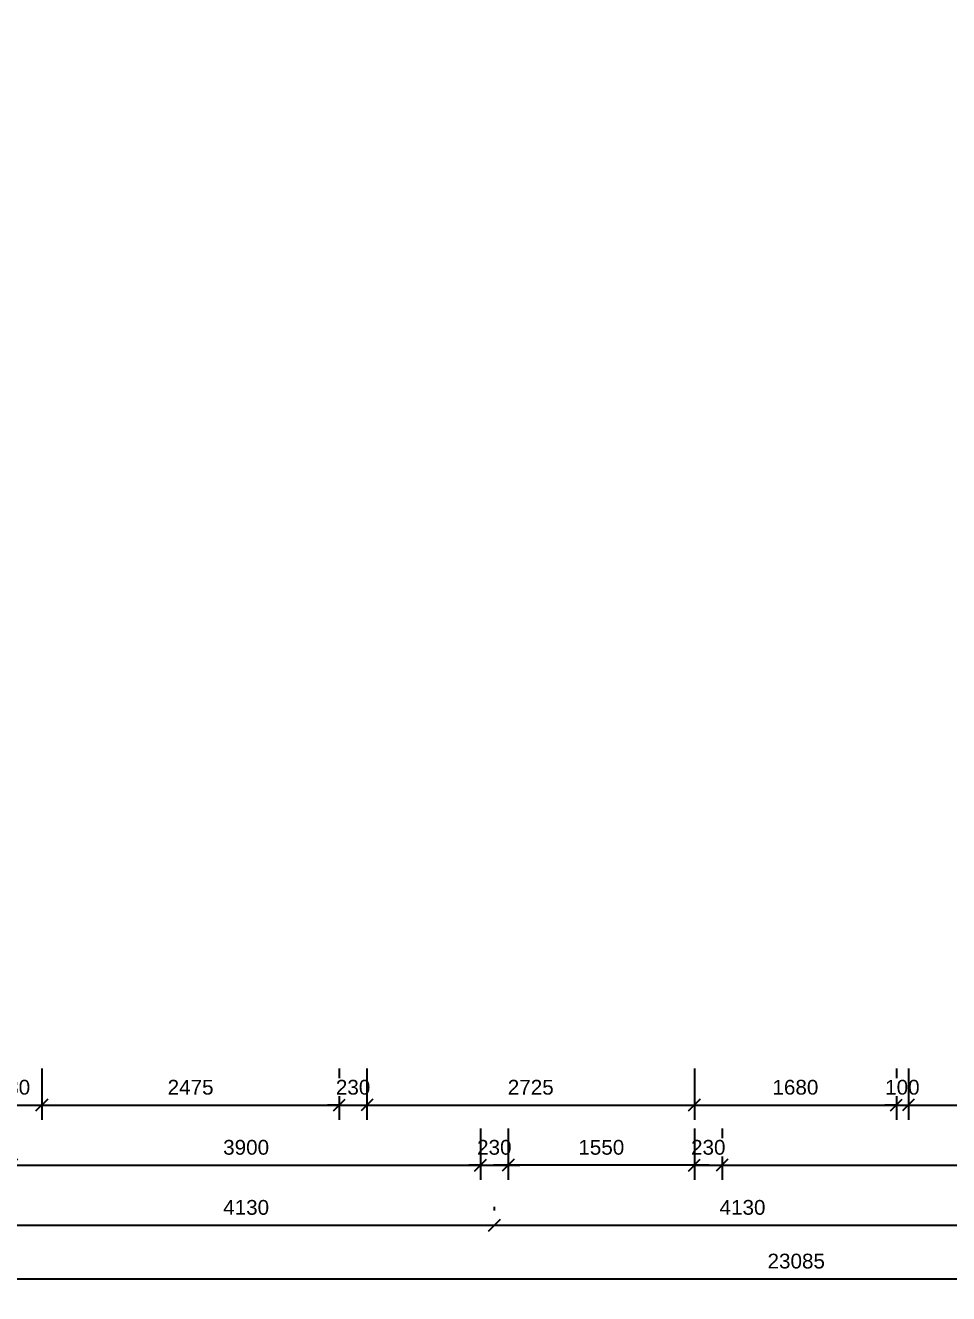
# Model space of a CAD drawing. Header units: millimetres. Extents: x 2659630 to 6742168, y -2425387 to -732288.
# Drawn here: x 2892076 to 2899758, y -887081 to -876525 of the extents above; entities that cross this region are included whole.
import ezdxf

# ---------------------------------------------------------------- set-up
doc = ezdxf.new("R2010")
doc.units = ezdxf.units.MM
doc.header["$PDMODE"] = 35
doc.header["$PDSIZE"] = -25
doc.layers.add('A-GRID-DIMS', color=211, linetype='Continuous', lineweight=9)
doc.styles.add('Arial', font='arial.ttf', dxfattribs={"height": 123})
doc.dimstyles.new('Diagonal_-_2_5mm_Arial', dxfattribs={"dimscale": 304.8, "dimtxt": 123, "dimasz": 0.32, "dimexe": 0.4, "dimexo": 0.5, "dimgap": 0.28, "dimtad": 1, "dimdec": 0, "dimzin": 0, "dimdsep": 46, "dimtxsty": 'Arial', "dimblk1": 'OBLIQUE', "dimblk2": 'OBLIQUE', "dimsah": 1, "dimcen": 0.09, "dimdle": 0.4, "dimazin": 0, "dimtfac": 1, "dimtdec": 0, "dimtix": 1, "dimtmove": 0, "dimatfit": 3, "dimfxl": 1, "dimfxlon": 1, "dimtvp": 1, "dimtolj": 1, "dimtzin": 0, "dimarcsym": 2})

# ---------------------------------------------------------------- blocks, each defined once
blk = doc.blocks.new('_Oblique')
at = {"color": 0, "linetype": 'ByBlock', "lineweight": -2}
blk.add_line((-0.5, -0.5), (0.5, 0.5), dxfattribs=at)
blk = doc.blocks.new('*D1443')
at = {"layer": 'A-GRID-DIMS', "color": 0, "lineweight": -2}
for p, q in [((2888313, -886654), (2888313, -887081)), ((2911398, -886654), (2911398, -887081)), ((2888192, -886959), (2911520, -886959))]:
    blk.add_line(p, q, dxfattribs=at)
at = {"layer": 'Defpoints', "color": 0, "ltscale": 2500}
for p in [(2888313, -876887), (2911398, -880667), (2911398, -886959)]:
    blk.add_point(p, dxfattribs=at)
at = {"layer": 'A-GRID-DIMS', "color": 0, "lineweight": -2, "ltscale": 2500, "xscale": 97.536, "yscale": 97.536, "zscale": 97.536, "rotation": 180}
blk.add_blockref('_Oblique', (2888313, -886959), dxfattribs=at)
at = {"layer": 'A-GRID-DIMS', "color": 0, "lineweight": -2, "ltscale": 2500, "xscale": 97.536, "yscale": 97.536, "zscale": 97.536}
blk.add_blockref('_Oblique', (2911398, -886959), dxfattribs=at)
at = {"layer": 'A-GRID-DIMS', "color": 0, "ltscale": 2500, "insert": (2898490, -886811), "char_height": 123, "attachment_point": 5, "style": 'Arial', "bg_fill": 3, "box_fill_scale": 1.1, "bg_fill_color": 257, "bg_fill_transparency": 0}
blk.add_mtext('\\A1;23085', dxfattribs=at)
blk = doc.blocks.new('*D1448')
at = {"layer": 'A-GRID-DIMS', "color": 0, "lineweight": -2}
for p, q in [((2897643, -885707), (2897643, -886134)), ((2897873, -885707), (2897873, -886134)), ((2897643, -886012), (2897546, -886012)), ((2897643, -886012), (2897873, -886012)), ((2897873, -886012), (2897971, -886012))]:
    blk.add_line(p, q, dxfattribs=at)
at = {"layer": 'Defpoints', "color": 0, "ltscale": 2500}
for p in [(2897873, -882027), (2897643, -882257), (2897873, -886012)]:
    blk.add_point(p, dxfattribs=at)
at = {"layer": 'A-GRID-DIMS', "color": 0, "lineweight": -2, "ltscale": 2500, "xscale": 97.536, "yscale": 97.536, "zscale": 97.536}
blk.add_blockref('_Oblique', (2897643, -886012), dxfattribs=at)
at = {"layer": 'A-GRID-DIMS', "color": 0, "lineweight": -2, "ltscale": 2500, "xscale": 97.536, "yscale": 97.536, "zscale": 97.536, "rotation": 180}
blk.add_blockref('_Oblique', (2897873, -886012), dxfattribs=at)
at = {"layer": 'A-GRID-DIMS', "color": 0, "ltscale": 2500, "insert": (2897758, -885864), "char_height": 123, "attachment_point": 5, "style": 'Arial', "bg_fill": 3, "box_fill_scale": 1.1, "bg_fill_color": 257, "bg_fill_transparency": 0}
blk.add_mtext('\\A1;230', dxfattribs=at)
blk = doc.blocks.new('*D1449')
at = {"layer": 'A-GRID-DIMS', "color": 0, "lineweight": -2}
for p, q in [((2897873, -885707), (2897873, -886134)), ((2902173, -885707), (2902173, -886134)), ((2897752, -886012), (2902295, -886012))]:
    blk.add_line(p, q, dxfattribs=at)
at = {"layer": 'Defpoints', "color": 0, "ltscale": 2500}
for p in [(2897873, -882027), (2902173, -882027), (2902173, -886012)]:
    blk.add_point(p, dxfattribs=at)
at = {"layer": 'A-GRID-DIMS', "color": 0, "lineweight": -2, "ltscale": 2500, "xscale": 97.536, "yscale": 97.536, "zscale": 97.536, "rotation": 180}
blk.add_blockref('_Oblique', (2897873, -886012), dxfattribs=at)
at = {"layer": 'A-GRID-DIMS', "color": 0, "lineweight": -2, "ltscale": 2500, "xscale": 97.536, "yscale": 97.536, "zscale": 97.536}
blk.add_blockref('_Oblique', (2902173, -886012), dxfattribs=at)
at = {"layer": 'A-GRID-DIMS', "color": 0, "ltscale": 2500, "insert": (2900023, -885864), "char_height": 123, "attachment_point": 5, "style": 'Arial', "bg_fill": 3, "box_fill_scale": 1.1, "bg_fill_color": 257, "bg_fill_transparency": 0}
blk.add_mtext('\\A1;4300', dxfattribs=at)
blk = doc.blocks.new('*D1504')
at = {"layer": 'A-GRID-DIMS', "color": 0, "lineweight": -2}
for p, q in [((2883463, -866905), (2883463, -882379)), ((2883768, -867027), (2883342, -867027)), ((2883768, -882257), (2883342, -882257))]:
    blk.add_line(p, q, dxfattribs=at)
at = {"layer": 'Defpoints', "color": 0, "ltscale": 2500}
for p in [(2895863, -867027), (2883463, -882257), (2891733, -882257)]:
    blk.add_point(p, dxfattribs=at)
at = {"layer": 'A-GRID-DIMS', "color": 0, "lineweight": -2, "ltscale": 2500, "xscale": 97.536, "yscale": 97.536, "zscale": 97.536}
for p, rotation in [((2883463, -867027), 90), ((2883463, -882257), 270)]:
    blk.add_blockref('_Oblique', p, dxfattribs=dict(at, rotation=rotation))
at = {"layer": 'A-GRID-DIMS', "color": 0, "ltscale": 2500, "insert": (2883315, -874642), "char_height": 123, "attachment_point": 5, "rotation": 90, "style": 'Arial', "bg_fill": 3, "box_fill_scale": 1.1, "bg_fill_color": 257, "bg_fill_transparency": 0}
blk.add_mtext('\\A1;15230', dxfattribs=at)
blk = doc.blocks.new('*D1521')
at = {"layer": 'A-GRID-DIMS', "color": 0, "lineweight": -2}
for p, q in [((2891733, -885207), (2891733, -885634)), ((2892213, -885207), (2892213, -885634)), ((2891612, -885512), (2892335, -885512))]:
    blk.add_line(p, q, dxfattribs=at)
at = {"layer": 'Defpoints', "color": 0, "ltscale": 2500}
for p in [(2891733, -882257), (2892213, -882257), (2892213, -885512)]:
    blk.add_point(p, dxfattribs=at)
at = {"layer": 'A-GRID-DIMS', "color": 0, "lineweight": -2, "ltscale": 2500, "xscale": 97.536, "yscale": 97.536, "zscale": 97.536, "rotation": 180}
blk.add_blockref('_Oblique', (2891733, -885512), dxfattribs=at)
at = {"layer": 'A-GRID-DIMS', "color": 0, "lineweight": -2, "ltscale": 2500, "xscale": 97.536, "yscale": 97.536, "zscale": 97.536}
blk.add_blockref('_Oblique', (2892213, -885512), dxfattribs=at)
at = {"layer": 'A-GRID-DIMS', "color": 0, "ltscale": 2500, "insert": (2891973, -885364), "char_height": 123, "attachment_point": 5, "style": 'Arial', "bg_fill": 3, "box_fill_scale": 1.1, "bg_fill_color": 257, "bg_fill_transparency": 0}
blk.add_mtext('\\A1;480', dxfattribs=at)
blk = doc.blocks.new('*D1522')
at = {"layer": 'A-GRID-DIMS', "color": 0, "lineweight": -2}
for p, q in [((2892213, -885207), (2892213, -885634)), ((2894688, -885207), (2894688, -885634)), ((2892092, -885512), (2894810, -885512))]:
    blk.add_line(p, q, dxfattribs=at)
at = {"layer": 'Defpoints', "color": 0, "ltscale": 2500}
for p in [(2892213, -882257), (2894688, -882257), (2894688, -885512)]:
    blk.add_point(p, dxfattribs=at)
at = {"layer": 'A-GRID-DIMS', "color": 0, "lineweight": -2, "ltscale": 2500, "xscale": 97.536, "yscale": 97.536, "zscale": 97.536, "rotation": 180}
blk.add_blockref('_Oblique', (2892213, -885512), dxfattribs=at)
at = {"layer": 'A-GRID-DIMS', "color": 0, "lineweight": -2, "ltscale": 2500, "xscale": 97.536, "yscale": 97.536, "zscale": 97.536}
blk.add_blockref('_Oblique', (2894688, -885512), dxfattribs=at)
at = {"layer": 'A-GRID-DIMS', "color": 0, "ltscale": 2500, "insert": (2893451, -885364), "char_height": 123, "attachment_point": 5, "style": 'Arial', "bg_fill": 3, "box_fill_scale": 1.1, "bg_fill_color": 257, "bg_fill_transparency": 0}
blk.add_mtext('\\A1;2475', dxfattribs=at)
blk = doc.blocks.new('*D1523')
at = {"layer": 'A-GRID-DIMS', "color": 0, "lineweight": -2}
for p, q in [((2894688, -885207), (2894688, -885634)), ((2894918, -885207), (2894918, -885634)), ((2894688, -885512), (2894591, -885512)), ((2894688, -885512), (2894918, -885512)), ((2894918, -885512), (2895016, -885512))]:
    blk.add_line(p, q, dxfattribs=at)
at = {"layer": 'Defpoints', "color": 0, "ltscale": 2500}
for p in [(2894688, -882257), (2894918, -882257), (2894918, -885512)]:
    blk.add_point(p, dxfattribs=at)
at = {"layer": 'A-GRID-DIMS', "color": 0, "lineweight": -2, "ltscale": 2500, "xscale": 97.536, "yscale": 97.536, "zscale": 97.536}
blk.add_blockref('_Oblique', (2894688, -885512), dxfattribs=at)
at = {"layer": 'A-GRID-DIMS', "color": 0, "lineweight": -2, "ltscale": 2500, "xscale": 97.536, "yscale": 97.536, "zscale": 97.536, "rotation": 180}
blk.add_blockref('_Oblique', (2894918, -885512), dxfattribs=at)
at = {"layer": 'A-GRID-DIMS', "color": 0, "ltscale": 2500, "insert": (2894803, -885364), "char_height": 123, "attachment_point": 5, "style": 'Arial', "bg_fill": 3, "box_fill_scale": 1.1, "bg_fill_color": 257, "bg_fill_transparency": 0}
blk.add_mtext('\\A1;230', dxfattribs=at)
blk = doc.blocks.new('*D1524')
at = {"layer": 'A-GRID-DIMS', "color": 0, "lineweight": -2}
for p, q in [((2894918, -885207), (2894918, -885634)), ((2897643, -885207), (2897643, -885634)), ((2894796, -885512), (2897765, -885512))]:
    blk.add_line(p, q, dxfattribs=at)
at = {"layer": 'Defpoints', "color": 0, "ltscale": 2500}
for p in [(2894918, -882257), (2897643, -882257), (2897643, -885512)]:
    blk.add_point(p, dxfattribs=at)
at = {"layer": 'A-GRID-DIMS', "color": 0, "lineweight": -2, "ltscale": 2500, "xscale": 97.536, "yscale": 97.536, "zscale": 97.536, "rotation": 180}
blk.add_blockref('_Oblique', (2894918, -885512), dxfattribs=at)
at = {"layer": 'A-GRID-DIMS', "color": 0, "lineweight": -2, "ltscale": 2500, "xscale": 97.536, "yscale": 97.536, "zscale": 97.536}
blk.add_blockref('_Oblique', (2897643, -885512), dxfattribs=at)
at = {"layer": 'A-GRID-DIMS', "color": 0, "ltscale": 2500, "insert": (2896281, -885364), "char_height": 123, "attachment_point": 5, "style": 'Arial', "bg_fill": 3, "box_fill_scale": 1.1, "bg_fill_color": 257, "bg_fill_transparency": 0}
blk.add_mtext('\\A1;2725', dxfattribs=at)
blk = doc.blocks.new('*D1525')
at = {"layer": 'A-GRID-DIMS', "color": 0, "lineweight": -2}
for p, q in [((2897643, -885207), (2897643, -885634)), ((2899323, -885207), (2899323, -885634)), ((2897522, -885512), (2899445, -885512))]:
    blk.add_line(p, q, dxfattribs=at)
at = {"layer": 'Defpoints', "color": 0, "ltscale": 2500}
for p in [(2897643, -882257), (2899323, -882396), (2899323, -885512)]:
    blk.add_point(p, dxfattribs=at)
at = {"layer": 'A-GRID-DIMS', "color": 0, "lineweight": -2, "ltscale": 2500, "xscale": 97.536, "yscale": 97.536, "zscale": 97.536, "rotation": 180}
blk.add_blockref('_Oblique', (2897643, -885512), dxfattribs=at)
at = {"layer": 'A-GRID-DIMS', "color": 0, "lineweight": -2, "ltscale": 2500, "xscale": 97.536, "yscale": 97.536, "zscale": 97.536}
blk.add_blockref('_Oblique', (2899323, -885512), dxfattribs=at)
at = {"layer": 'A-GRID-DIMS', "color": 0, "ltscale": 2500, "insert": (2898483, -885364), "char_height": 123, "attachment_point": 5, "style": 'Arial', "bg_fill": 3, "box_fill_scale": 1.1, "bg_fill_color": 257, "bg_fill_transparency": 0}
blk.add_mtext('\\A1;1680', dxfattribs=at)
blk = doc.blocks.new('*D1526')
at = {"layer": 'A-GRID-DIMS', "color": 0, "lineweight": -2}
for p, q in [((2899323, -885207), (2899323, -885634)), ((2899423, -885207), (2899423, -885634)), ((2899323, -885512), (2899226, -885512)), ((2899323, -885512), (2899423, -885512)), ((2899423, -885512), (2899521, -885512))]:
    blk.add_line(p, q, dxfattribs=at)
at = {"layer": 'Defpoints', "color": 0, "ltscale": 2500}
for p in [(2899323, -882396), (2899423, -882396), (2899423, -885512)]:
    blk.add_point(p, dxfattribs=at)
at = {"layer": 'A-GRID-DIMS', "color": 0, "lineweight": -2, "ltscale": 2500, "xscale": 97.536, "yscale": 97.536, "zscale": 97.536}
blk.add_blockref('_Oblique', (2899323, -885512), dxfattribs=at)
at = {"layer": 'A-GRID-DIMS', "color": 0, "lineweight": -2, "ltscale": 2500, "xscale": 97.536, "yscale": 97.536, "zscale": 97.536, "rotation": 180}
blk.add_blockref('_Oblique', (2899423, -885512), dxfattribs=at)
at = {"layer": 'A-GRID-DIMS', "color": 0, "ltscale": 2500, "insert": (2899373, -885364), "char_height": 123, "attachment_point": 5, "style": 'Arial', "bg_fill": 3, "box_fill_scale": 1.1, "bg_fill_color": 257, "bg_fill_transparency": 0}
blk.add_mtext('\\A1;100', dxfattribs=at)
blk = doc.blocks.new('*D1527')
at = {"layer": 'A-GRID-DIMS', "color": 0, "lineweight": -2}
for p, q in [((2899423, -885207), (2899423, -885634)), ((2900623, -885207), (2900623, -885634)), ((2899302, -885512), (2900745, -885512))]:
    blk.add_line(p, q, dxfattribs=at)
at = {"layer": 'Defpoints', "color": 0, "ltscale": 2500}
for p in [(2899423, -882396), (2900623, -882396), (2900623, -885512)]:
    blk.add_point(p, dxfattribs=at)
at = {"layer": 'A-GRID-DIMS', "color": 0, "lineweight": -2, "ltscale": 2500, "xscale": 97.536, "yscale": 97.536, "zscale": 97.536, "rotation": 180}
blk.add_blockref('_Oblique', (2899423, -885512), dxfattribs=at)
at = {"layer": 'A-GRID-DIMS', "color": 0, "lineweight": -2, "ltscale": 2500, "xscale": 97.536, "yscale": 97.536, "zscale": 97.536}
blk.add_blockref('_Oblique', (2900623, -885512), dxfattribs=at)
at = {"layer": 'A-GRID-DIMS', "color": 0, "ltscale": 2500, "insert": (2900023, -885364), "char_height": 123, "attachment_point": 5, "style": 'Arial', "bg_fill": 3, "box_fill_scale": 1.1, "bg_fill_color": 257, "bg_fill_transparency": 0}
blk.add_mtext('\\A1;1200', dxfattribs=at)
blk = doc.blocks.new('*D1293')
at = {"layer": 'A-GRID-DIMS', "color": 0, "lineweight": -2}
for p, q in [((2897643, -885707), (2897643, -886134)), ((2897873, -885707), (2897873, -886134)), ((2897643, -886012), (2897546, -886012)), ((2897643, -886012), (2897873, -886012)), ((2897873, -886012), (2897971, -886012))]:
    blk.add_line(p, q, dxfattribs=at)
at = {"layer": 'Defpoints', "color": 0, "ltscale": 2500}
for p in [(2897873, -882027), (2897643, -882257), (2897873, -886012)]:
    blk.add_point(p, dxfattribs=at)
at = {"layer": 'A-GRID-DIMS', "color": 0, "lineweight": -2, "ltscale": 2500, "xscale": 97.536, "yscale": 97.536, "zscale": 97.536}
blk.add_blockref('_Oblique', (2897643, -886012), dxfattribs=at)
at = {"layer": 'A-GRID-DIMS', "color": 0, "lineweight": -2, "ltscale": 2500, "xscale": 97.536, "yscale": 97.536, "zscale": 97.536, "rotation": 180}
blk.add_blockref('_Oblique', (2897873, -886012), dxfattribs=at)
at = {"layer": 'A-GRID-DIMS', "color": 0, "ltscale": 2500, "insert": (2897758, -885864), "char_height": 123, "attachment_point": 5, "style": 'Arial', "bg_fill": 3, "box_fill_scale": 1.1, "bg_fill_color": 257, "bg_fill_transparency": 0}
blk.add_mtext('\\A1;230', dxfattribs=at)
blk = doc.blocks.new('*D1294')
at = {"layer": 'A-GRID-DIMS', "color": 0, "lineweight": -2}
for p, q in [((2895863, -885707), (2895863, -886134)), ((2896093, -885707), (2896093, -886134)), ((2895863, -886012), (2895766, -886012)), ((2895863, -886012), (2896093, -886012)), ((2896093, -886012), (2896191, -886012))]:
    blk.add_line(p, q, dxfattribs=at)
at = {"layer": 'Defpoints', "color": 0, "ltscale": 2500}
for p in [(2895863, -879767), (2896093, -879997), (2896093, -886012)]:
    blk.add_point(p, dxfattribs=at)
at = {"layer": 'A-GRID-DIMS', "color": 0, "lineweight": -2, "ltscale": 2500, "xscale": 97.536, "yscale": 97.536, "zscale": 97.536}
blk.add_blockref('_Oblique', (2895863, -886012), dxfattribs=at)
at = {"layer": 'A-GRID-DIMS', "color": 0, "lineweight": -2, "ltscale": 2500, "xscale": 97.536, "yscale": 97.536, "zscale": 97.536, "rotation": 180}
blk.add_blockref('_Oblique', (2896093, -886012), dxfattribs=at)
at = {"layer": 'A-GRID-DIMS', "color": 0, "ltscale": 2500, "insert": (2895978, -885864), "char_height": 123, "attachment_point": 5, "style": 'Arial', "bg_fill": 3, "box_fill_scale": 1.1, "bg_fill_color": 257, "bg_fill_transparency": 0}
blk.add_mtext('\\A1;230', dxfattribs=at)
blk = doc.blocks.new('*D1295')
at = {"layer": 'A-GRID-DIMS', "color": 0, "lineweight": -2}
for p, q in [((2896093, -885707), (2896093, -886134)), ((2897643, -885707), (2897643, -886134)), ((2897765, -886012), (2895972, -886012))]:
    blk.add_line(p, q, dxfattribs=at)
at = {"layer": 'Defpoints', "color": 0, "ltscale": 2500}
for p in [(2896093, -879997), (2897643, -882257), (2896093, -886012)]:
    blk.add_point(p, dxfattribs=at)
at = {"layer": 'A-GRID-DIMS', "color": 0, "lineweight": -2, "ltscale": 2500, "xscale": 97.536, "yscale": 97.536, "zscale": 97.536, "rotation": 180}
blk.add_blockref('_Oblique', (2896093, -886012), dxfattribs=at)
at = {"layer": 'A-GRID-DIMS', "color": 0, "lineweight": -2, "ltscale": 2500, "xscale": 97.536, "yscale": 97.536, "zscale": 97.536}
blk.add_blockref('_Oblique', (2897643, -886012), dxfattribs=at)
at = {"layer": 'A-GRID-DIMS', "color": 0, "ltscale": 2500, "insert": (2896868, -885864), "char_height": 123, "attachment_point": 5, "style": 'Arial', "bg_fill": 3, "box_fill_scale": 1.1, "bg_fill_color": 257, "bg_fill_transparency": 0}
blk.add_mtext('\\A1;1550', dxfattribs=at)
blk = doc.blocks.new('*D1296')
at = {"layer": 'A-GRID-DIMS', "color": 0, "lineweight": -2}
for p, q in [((2891963, -885707), (2891963, -886134)), ((2895863, -885707), (2895863, -886134)), ((2891842, -886012), (2895985, -886012))]:
    blk.add_line(p, q, dxfattribs=at)
at = {"layer": 'Defpoints', "color": 0, "ltscale": 2500}
for p in [(2895863, -879767), (2891963, -882027), (2895863, -886012)]:
    blk.add_point(p, dxfattribs=at)
at = {"layer": 'A-GRID-DIMS', "color": 0, "lineweight": -2, "ltscale": 2500, "xscale": 97.536, "yscale": 97.536, "zscale": 97.536, "rotation": 180}
blk.add_blockref('_Oblique', (2891963, -886012), dxfattribs=at)
at = {"layer": 'A-GRID-DIMS', "color": 0, "lineweight": -2, "ltscale": 2500, "xscale": 97.536, "yscale": 97.536, "zscale": 97.536}
blk.add_blockref('_Oblique', (2895863, -886012), dxfattribs=at)
at = {"layer": 'A-GRID-DIMS', "color": 0, "ltscale": 2500, "insert": (2893913, -885864), "char_height": 123, "attachment_point": 5, "style": 'Arial', "bg_fill": 3, "box_fill_scale": 1.1, "bg_fill_color": 257, "bg_fill_transparency": 0}
blk.add_mtext('\\A1;3900', dxfattribs=at)
blk = doc.blocks.new('*D1298')
at = {"layer": 'A-GRID-DIMS', "color": 0, "lineweight": -2}
for p, q in [((2895978, -886359), (2895978, -886390)), ((2891727, -886512), (2896100, -886512)), ((2891848, -886512), (2891848, -886634))]:
    blk.add_line(p, q, dxfattribs=at)
at = {"layer": 'Defpoints', "color": 0, "ltscale": 2500}
for p in [(2891848, -886503), (2895978, -886512), (2895978, -886512)]:
    blk.add_point(p, dxfattribs=at)
at = {"layer": 'A-GRID-DIMS', "color": 0, "lineweight": -2, "ltscale": 2500, "xscale": 97.536, "yscale": 97.536, "zscale": 97.536, "rotation": 180}
blk.add_blockref('_Oblique', (2891848, -886512), dxfattribs=at)
at = {"layer": 'A-GRID-DIMS', "color": 0, "lineweight": -2, "ltscale": 2500, "xscale": 97.536, "yscale": 97.536, "zscale": 97.536}
blk.add_blockref('_Oblique', (2895978, -886512), dxfattribs=at)
at = {"layer": 'A-GRID-DIMS', "color": 0, "ltscale": 2500, "insert": (2893913, -886364), "char_height": 123, "attachment_point": 5, "style": 'Arial', "bg_fill": 3, "box_fill_scale": 1.1, "bg_fill_color": 257, "bg_fill_transparency": 0}
blk.add_mtext('\\A1;4130', dxfattribs=at)
blk = doc.blocks.new('*D1299')
at = {"layer": 'A-GRID-DIMS', "color": 0, "lineweight": -2}
for p, q in [((2895978, -886359), (2895978, -886390)), ((2900108, -886359), (2900108, -886390)), ((2895857, -886512), (2900230, -886512))]:
    blk.add_line(p, q, dxfattribs=at)
at = {"layer": 'Defpoints', "color": 0, "ltscale": 2500}
for p in [(2895978, -886512), (2900108, -886512), (2900108, -886512)]:
    blk.add_point(p, dxfattribs=at)
at = {"layer": 'A-GRID-DIMS', "color": 0, "lineweight": -2, "ltscale": 2500, "xscale": 97.536, "yscale": 97.536, "zscale": 97.536, "rotation": 180}
blk.add_blockref('_Oblique', (2895978, -886512), dxfattribs=at)
at = {"layer": 'A-GRID-DIMS', "color": 0, "lineweight": -2, "ltscale": 2500, "xscale": 97.536, "yscale": 97.536, "zscale": 97.536}
blk.add_blockref('_Oblique', (2900108, -886512), dxfattribs=at)
at = {"layer": 'A-GRID-DIMS', "color": 0, "ltscale": 2500, "insert": (2898043, -886364), "char_height": 123, "attachment_point": 5, "style": 'Arial', "bg_fill": 3, "box_fill_scale": 1.1, "bg_fill_color": 257, "bg_fill_transparency": 0}
blk.add_mtext('\\A1;4130', dxfattribs=at)

msp = doc.modelspace()

# ---------------------------------------------------------------- dimensions: what is measured, and where the dimension line sits
at = {"layer": 'A-GRID-DIMS'}
dim = msp.add_linear_dim(base=(2911398.471, -886959.147), p1=(2888313.471, -876886.727), p2=(2911398.471, -880666.727), dimstyle='Diagonal_-_2_5mm_Arial', override={"dimpost": '<>', "dimfxl": 1, "dimfxlon": 1, "dimtfill": 1, "dimtfillclr": 0, "dimarcsym": 2}, dxfattribs=at)
dim.commit()
dim.dimension.update_dxf_attribs({"geometry": '*D1443', "text_midpoint": (2898490.284, -886959.147), "dimtype": 160})

# ---------------------------------------------------------------- next in the draw order: dimensions: what is measured, and where the dimension line sits
dim = msp.add_linear_dim(base=(2883463.471, -882256.727), p1=(2895863.471, -867026.727), p2=(2891733.471, -882256.727), angle=90, dimstyle='Diagonal_-_2_5mm_Arial', override={"dimpost": '<>', "dimfxl": 1, "dimfxlon": 1, "dimtfill": 1, "dimtfillclr": 0, "dimarcsym": 2}, dxfattribs=at)
dim.commit()
dim.dimension.update_dxf_attribs({"geometry": '*D1504', "text_midpoint": (2883315.285, -874641.727)})
for base, p1, p2, picture, middle in [((2897873.471, -886011.727), (2897643.471, -882256.727), (2897873.471, -882026.727), '*D1448', (2897758.471, -885863.54)), ((2895978.471, -886511.727), (2891848.471, -886503.059), (2895978.471, -886511.727), '*D1298', (2893913.471, -886363.54))]:
    dim = msp.add_linear_dim(base=base, p1=p1, p2=p2, dimstyle='Diagonal_-_2_5mm_Arial', override={"dimpost": '<>', "dimtmove": 1, "dimfxl": 1, "dimfxlon": 1, "dimtfill": 1, "dimtfillclr": 0, "dimarcsym": 2}, dxfattribs=at)
    dim.commit()
    dim.dimension.update_dxf_attribs({"geometry": picture, "text_midpoint": middle})

# ---------------------------------------------------------------- next in the draw order: dimensions: what is measured, and where the dimension line sits
for base, p1, p2, picture, middle in [((2902173.471, -886011.727), (2897873.471, -882026.727), (2902173.471, -882026.727), '*D1449', (2900023.471, -885863.54)), ((2892213.471, -885511.727), (2891733.471, -882256.727), (2892213.471, -882256.727), '*D1521', (2891973.471, -885363.582)), ((2900108.471, -886511.727), (2895978.471, -886511.727), (2900108.471, -886511.727), '*D1299', (2898043.471, -886363.54))]:
    dim = msp.add_linear_dim(base=base, p1=p1, p2=p2, dimstyle='Diagonal_-_2_5mm_Arial', override={"dimpost": '<>', "dimtmove": 1, "dimfxl": 1, "dimfxlon": 1, "dimtfill": 1, "dimtfillclr": 0, "dimarcsym": 2}, dxfattribs=at)
    dim.commit()
    dim.dimension.update_dxf_attribs({"geometry": picture, "text_midpoint": middle})

# ---------------------------------------------------------------- next in the draw order: dimensions: what is measured, and where the dimension line sits
dim = msp.add_linear_dim(base=(2894688.071, -885511.727), p1=(2892213.471, -882256.727), p2=(2894688.071, -882256.727), dimstyle='Diagonal_-_2_5mm_Arial', override={"dimpost": '<>', "dimtmove": 1, "dimfxl": 1, "dimfxlon": 1, "dimtfill": 1, "dimtfillclr": 0, "dimarcsym": 2}, dxfattribs=at)
dim.commit()
dim.dimension.update_dxf_attribs({"geometry": '*D1522', "text_midpoint": (2893450.771, -885363.582)})

# ---------------------------------------------------------------- next in the draw order: dimensions: what is measured, and where the dimension line sits
dim = msp.add_linear_dim(base=(2894918.071, -885511.727), p1=(2894688.071, -882256.727), p2=(2894918.071, -882256.727), dimstyle='Diagonal_-_2_5mm_Arial', override={"dimpost": '<>', "dimtmove": 1, "dimfxl": 1, "dimfxlon": 1, "dimtfill": 1, "dimtfillclr": 0, "dimarcsym": 2}, dxfattribs=at)
dim.commit()
dim.dimension.update_dxf_attribs({"geometry": '*D1523', "text_midpoint": (2894803.071, -885363.54)})

# ---------------------------------------------------------------- next in the draw order: dimensions: what is measured, and where the dimension line sits
dim = msp.add_linear_dim(base=(2897643.471, -885511.727), p1=(2894918.071, -882256.727), p2=(2897643.471, -882256.727), dimstyle='Diagonal_-_2_5mm_Arial', override={"dimpost": '<>', "dimtmove": 1, "dimfxl": 1, "dimfxlon": 1, "dimtfill": 1, "dimtfillclr": 0, "dimarcsym": 2}, dxfattribs=at)
dim.commit()
dim.dimension.update_dxf_attribs({"geometry": '*D1524', "text_midpoint": (2896280.771, -885363.582)})

# ---------------------------------------------------------------- next in the draw order: dimensions: what is measured, and where the dimension line sits
for base, p1, p2, picture, middle in [((2896093.471, -886011.727), (2895863.476, -879766.729), (2896093.471, -879996.729), '*D1294', (2895978.474, -885863.54)), ((2899323.471, -885511.727), (2897643.471, -882256.727), (2899323.471, -882396.227), '*D1525', (2898483.471, -885363.582))]:
    dim = msp.add_linear_dim(base=base, p1=p1, p2=p2, dimstyle='Diagonal_-_2_5mm_Arial', override={"dimpost": '<>', "dimtmove": 1, "dimfxl": 1, "dimfxlon": 1, "dimtfill": 1, "dimtfillclr": 0, "dimarcsym": 2}, dxfattribs=at)
    dim.commit()
    dim.dimension.update_dxf_attribs({"geometry": picture, "text_midpoint": middle})

# ---------------------------------------------------------------- next in the draw order: dimensions: what is measured, and where the dimension line sits
for base, p1, p2, picture, middle in [((2897873.471, -886011.727), (2897643.471, -882256.727), (2897873.471, -882026.727), '*D1293', (2897758.471, -885863.54)), ((2899423.471, -885511.727), (2899323.471, -882396.227), (2899423.471, -882396.227), '*D1526', (2899373.471, -885363.582))]:
    dim = msp.add_linear_dim(base=base, p1=p1, p2=p2, dimstyle='Diagonal_-_2_5mm_Arial', override={"dimpost": '<>', "dimtmove": 1, "dimfxl": 1, "dimfxlon": 1, "dimtfill": 1, "dimtfillclr": 0, "dimarcsym": 2}, dxfattribs=at)
    dim.commit()
    dim.dimension.update_dxf_attribs({"geometry": picture, "text_midpoint": middle})

# ---------------------------------------------------------------- next in the draw order: dimensions: what is measured, and where the dimension line sits
for base, p1, p2, picture, middle in [((2896093.471, -886011.727), (2897643.471, -882256.727), (2896093.471, -879996.729), '*D1295', (2896868.471, -885863.582)), ((2900623.471, -885511.727), (2899423.471, -882396.227), (2900623.471, -882396.227), '*D1527', (2900023.471, -885363.582))]:
    dim = msp.add_linear_dim(base=base, p1=p1, p2=p2, dimstyle='Diagonal_-_2_5mm_Arial', override={"dimpost": '<>', "dimtmove": 1, "dimfxl": 1, "dimfxlon": 1, "dimtfill": 1, "dimtfillclr": 0, "dimarcsym": 2}, dxfattribs=at)
    dim.commit()
    dim.dimension.update_dxf_attribs({"geometry": picture, "text_midpoint": middle})

# ---------------------------------------------------------------- next in the draw order: dimensions: what is measured, and where the dimension line sits
dim = msp.add_linear_dim(base=(2895863.471, -886011.727), p1=(2891963.471, -882026.727), p2=(2895863.471, -879766.729), dimstyle='Diagonal_-_2_5mm_Arial', override={"dimpost": '<>', "dimtmove": 1, "dimfxl": 1, "dimfxlon": 1, "dimtfill": 1, "dimtfillclr": 0, "dimarcsym": 2}, dxfattribs=at)
dim.commit()
dim.dimension.update_dxf_attribs({"geometry": '*D1296', "text_midpoint": (2893913.471, -885863.54)})

doc.saveas('drawing.dxf')
